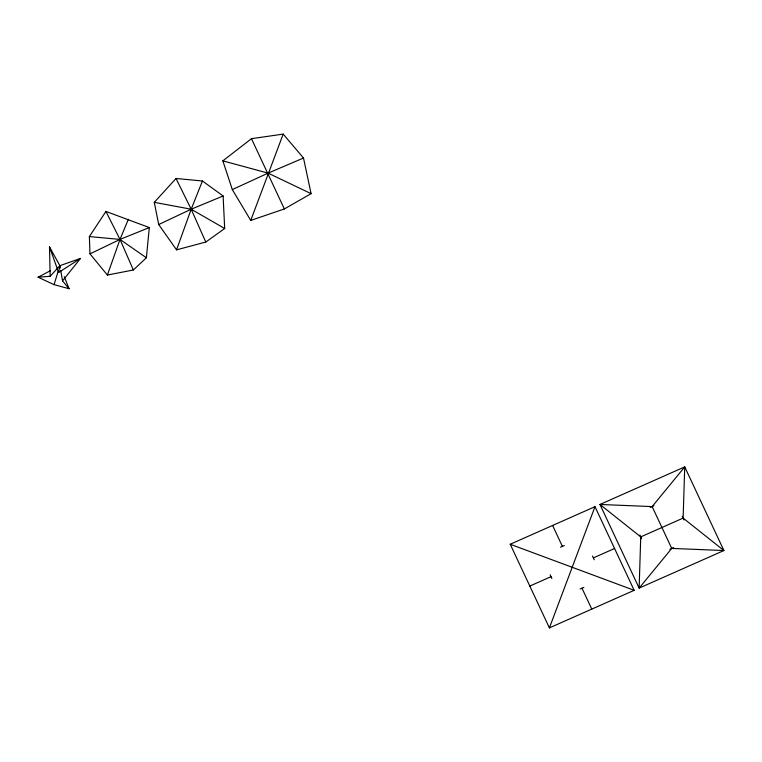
<?xml version="1.0" encoding="UTF-8"?>
<svg xmlns="http://www.w3.org/2000/svg" width="762" height="762" viewBox="0 0 762 762"><rect width="100%" height="100%" fill="white"/><g stroke="black" fill="none" stroke-linecap="round" stroke-linejoin="round"><path stroke-width="1.14" d="M640.747 536.886L639.137 588.112L723.9 550.535L684.733 466.887L599.97 504.463L639.137 588.112L671.732 548.411L723.9 550.535L683.123 518.103L684.733 466.887L652.139 506.587L599.97 504.463L640.747 536.886L683.123 518.103M146.38 257.766L149.314 227.562L105.937 211.436L89.373 236.572L89.983 253.87L107.394 275.053L133.36 269.986L146.38 257.766L119.996 239.42L105.937 211.436M69.085 288.741L62.541 280.892L80.477 258.442L58.626 272.529L59.874 265.681L49.501 246.917L50.149 276.282L38.1 277.225L54.064 284.655L69.085 288.741L64.265 276.663M54.064 284.655L58.169 271.262M59.198 267.91L59.874 265.681L80.477 258.442M107.394 275.053L119.996 239.42L128.368 219.285M176.546 249.85L191.186 209.226L202.435 180.994L223.114 195.977L224.685 228.505L205.788 242.04L176.546 249.85L158.696 224.533L154.295 202.34L176.022 178.47L202.435 180.994M250.736 220.418L283.197 134.102L303.505 158.039L311.087 193.662L284.359 208.95L250.736 220.418L232.315 189.595L222.847 160.858L251.46 138.684L283.197 134.102M549.392 627.898L594.989 506.673L634.155 590.321L549.392 627.898L510.226 544.249L594.989 506.673M50.149 276.282L59.874 265.681L60.284 268.024M38.1 277.225L50.549 270.624M89.983 253.87L119.996 239.42L149.314 227.562M158.696 224.533L191.186 209.226L223.114 195.977M232.315 189.595L268.1 173.126L303.505 158.039M560.527 547.202L564.271 545.544M650.262 507.416L654.015 505.749M529.809 586.073L551.002 576.682M593.379 557.889L614.572 548.497M580.111 589.026L583.863 587.359M669.855 549.24L673.608 547.573M89.373 236.572L119.996 239.42L133.36 269.986M154.295 202.34L191.186 209.226L224.685 228.505M222.847 160.858L268.1 173.126L311.087 193.662M510.226 544.249L634.155 590.321M176.022 178.47L191.186 209.226L205.788 242.04M251.46 138.684L284.359 208.95M682.257 516.255L683.99 519.951M652.139 506.587L671.732 548.411M639.88 535.038L641.614 538.744M592.512 556.041L594.246 559.737M552.602 525.456L562.394 546.373M581.987 588.197L591.779 609.105M550.135 574.824L551.869 578.529M49.501 246.917L58.626 272.529M60.703 270.358L62.541 280.892"/></g></svg>
